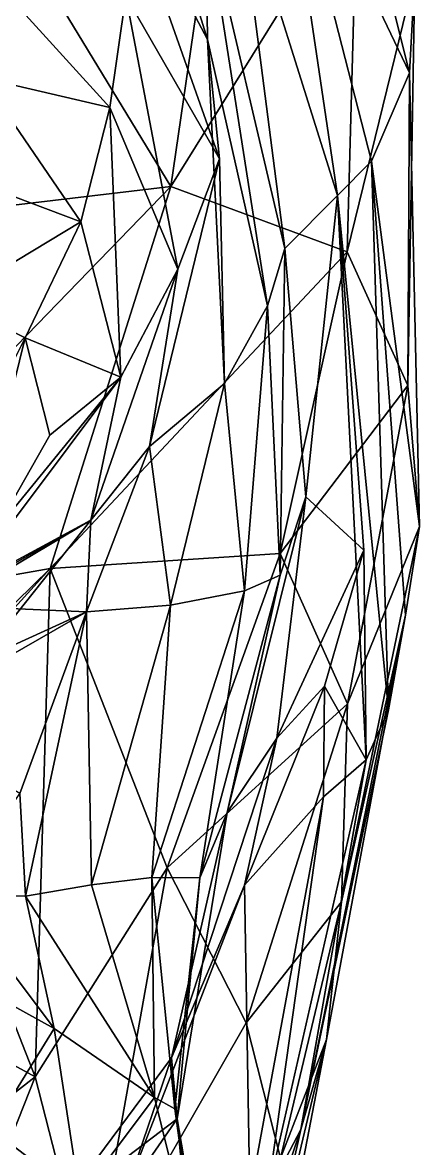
# Model space of a CAD drawing. Header units: metres. Extents: x -8 to 93, y -165 to 99.
# Drawn here: x 72.2 to 93.2, y -49.3 to 10.2 of the extents above; entities that cross this region are included whole.
import ezdxf

# ---------------------------------------------------------------- set-up
doc = ezdxf.new("R2010")
doc.units = ezdxf.units.M

msp = doc.modelspace()

# ---------------------------------------------------------------- linework, layer by layer
at = {"layer": 'skull_half'}
for points in [[(77.161, 18.402, 260.209), (75.537, 29.979, 266.946), (81.96, 9.283, 267.469)], [(75.537, 29.979, 266.946), (81.887, 16.046, 274.403), (81.96, 9.283, 267.469)], [(85.736, 21.969, 297.369), (87.551, 27.796, 312.143), (92.637, 7.528, 320.971)], [(87.551, 27.796, 312.143), (92.925, 12.684, 338.98), (92.637, 7.528, 320.971)], [(83.502, 18.034, 283.679), (85.736, 21.969, 297.369), (88.836, 1.039, 293.616)], [(85.736, 21.969, 297.369), (92.637, 7.528, 320.971), (90.633, 2.858, 307.535)], [(88.836, 1.039, 293.616), (85.736, 21.969, 297.369), (90.633, 2.858, 307.535)], [(82.522, 18.705, 369.746), (70.208, 17.63, 382.79), (80.03, 1.524, 377.864)], [(89.88, 17.372, 355.267), (82.522, 18.705, 369.746), (80.03, 1.524, 377.864)], [(77.644, 11.588, 255.656), (77.161, 18.402, 260.209), (82.604, 2.973, 261.916)], [(77.161, 18.402, 260.209), (81.96, 9.283, 267.469), (82.604, 2.973, 261.916)], [(81.887, 16.046, 274.403), (83.502, 18.034, 283.679), (86.049, -1.755, 283.413)], [(86.049, -1.755, 283.413), (83.502, 18.034, 283.679), (88.836, 1.039, 293.616)], [(70.208, 17.63, 382.79), (65.169, -0.236, 390.231), (80.03, 1.524, 377.864)], [(89.88, 17.372, 355.267), (80.03, 1.524, 377.864), (89.348, -1.928, 362.787)], [(92.925, 12.684, 338.98), (89.88, 17.372, 355.267), (89.348, -1.928, 362.787)], [(81.96, 9.283, 267.469), (81.887, 16.046, 274.403), (85.13, -4.795, 276.809)], [(81.887, 16.046, 274.403), (86.049, -1.755, 283.413), (85.13, -4.795, 276.809)], [(69.341, 13.9, 253.668), (76.8, 5.685, 251.127), (70.061, 7.259, 249.708)], [(69.341, 13.9, 253.668), (77.644, 11.588, 255.656), (76.8, 5.685, 251.127)], [(92.925, 12.684, 338.98), (89.348, -1.928, 362.787), (92.556, -8.989, 348.672)], [(92.637, 7.528, 320.971), (92.925, 12.684, 338.98), (92.556, -8.989, 348.672)], [(76.8, 5.685, 251.127), (77.644, 11.588, 255.656), (80.393, -2.854, 257.66)], [(77.644, 11.588, 255.656), (82.604, 2.973, 261.916), (80.393, -2.854, 257.66)], [(82.604, 2.973, 261.916), (81.96, 9.283, 267.469), (82.871, -8.883, 272.457)], [(81.96, 9.283, 267.469), (85.13, -4.795, 276.809), (82.871, -8.883, 272.457)], [(70.061, 7.259, 249.708), (75.267, -0.351, 246.82), (69.937, 1.659, 246.357)], [(70.061, 7.259, 249.708), (76.8, 5.685, 251.127), (75.267, -0.351, 246.82)], [(90.633, 2.858, 307.535), (92.637, 7.528, 320.971), (93.169, -16.457, 332.209)], [(92.637, 7.528, 320.971), (92.556, -8.989, 348.672), (93.169, -16.457, 332.209)], [(75.267, -0.351, 246.82), (76.8, 5.685, 251.127), (77.384, -8.557, 253.431)], [(76.8, 5.685, 251.127), (80.393, -2.854, 257.66), (77.384, -8.557, 253.431)], [(80.393, -2.854, 257.66), (82.604, 2.973, 261.916), (78.895, -12.225, 268.893)], [(82.604, 2.973, 261.916), (82.871, -8.883, 272.457), (78.895, -12.225, 268.893)], [(88.836, 1.039, 293.616), (90.633, 2.858, 307.535), (91.538, -26.136, 312.519)], [(90.633, 2.858, 307.535), (93.169, -16.457, 332.209), (92.427, -21.132, 321.169)], [(90.633, 2.858, 307.535), (92.427, -21.132, 321.169), (91.538, -26.136, 312.519)], [(80.03, 1.524, 377.864), (65.169, -0.236, 390.231), (57.752, -21.461, 396.589)], [(80.03, 1.524, 377.864), (57.752, -21.461, 396.589), (73.651, -18.675, 384.017)], [(69.937, 1.659, 246.357), (75.267, -0.351, 246.82), (68.396, -4.494, 242.729)], [(89.348, -1.928, 362.787), (80.03, 1.524, 377.864), (73.651, -18.675, 384.017)], [(86.049, -1.755, 283.413), (88.836, 1.039, 293.616), (87.158, -14.889, 285.798)], [(87.158, -14.889, 285.798), (88.836, 1.039, 293.616), (90.221, -17.706, 298.726)], [(88.836, 1.039, 293.616), (91.538, -26.136, 312.519), (90.348, -28.781, 305.874)], [(88.836, 1.039, 293.616), (90.348, -28.781, 305.874), (90.221, -17.706, 298.726)], [(75.267, -0.351, 246.82), (72.334, -6.47, 241.283), (68.396, -4.494, 242.729)], [(72.334, -6.47, 241.283), (75.267, -0.351, 246.82), (77.384, -8.557, 253.431)], [(85.13, -4.795, 276.809), (86.049, -1.755, 283.413), (85.813, -19.028, 282.92)], [(85.813, -19.028, 282.92), (86.049, -1.755, 283.413), (87.158, -14.889, 285.798)], [(89.348, -1.928, 362.787), (73.651, -18.675, 384.017), (85.814, -17.878, 368.832)], [(92.556, -8.989, 348.672), (89.348, -1.928, 362.787), (85.814, -17.878, 368.832)], [(77.384, -8.557, 253.431), (80.393, -2.854, 257.66), (75.805, -16.119, 265.472)], [(80.393, -2.854, 257.66), (78.895, -12.225, 268.893), (75.805, -16.119, 265.472)], [(68.396, -4.494, 242.729), (72.334, -6.47, 241.283), (68.237, -14.608, 241.879)], [(82.871, -8.883, 272.457), (85.13, -4.795, 276.809), (83.928, -19.841, 279.4)], [(85.13, -4.795, 276.809), (85.813, -19.028, 282.92), (83.928, -19.841, 279.4)], [(72.334, -6.47, 241.283), (69.066, -19.641, 247.675), (68.237, -14.608, 241.879)], [(72.334, -6.47, 241.283), (73.631, -11.627, 248.007), (69.066, -19.641, 247.675)], [(72.334, -6.47, 241.283), (77.384, -8.557, 253.431), (73.631, -11.627, 248.007)], [(69.066, -19.641, 247.675), (77.384, -8.557, 253.431), (66.901, -21.399, 255.976)], [(77.384, -8.557, 253.431), (75.805, -16.119, 265.472), (66.901, -21.399, 255.976)], [(69.066, -19.641, 247.675), (73.631, -11.627, 248.007), (77.384, -8.557, 253.431)], [(78.895, -12.225, 268.893), (82.871, -8.883, 272.457), (80.019, -20.612, 276.767)], [(82.871, -8.883, 272.457), (83.928, -19.841, 279.4), (80.019, -20.612, 276.767)], [(92.556, -8.989, 348.672), (85.814, -17.878, 368.832), (89.362, -25.812, 357.539)], [(93.169, -16.457, 332.209), (92.556, -8.989, 348.672), (89.362, -25.812, 357.539)], [(75.805, -16.119, 265.472), (78.895, -12.225, 268.893), (75.573, -20.959, 276.625)], [(78.895, -12.225, 268.893), (80.019, -20.612, 276.767), (75.573, -20.959, 276.625)], [(85.813, -19.028, 282.92), (87.158, -14.889, 285.798), (83.007, -31.566, 285.323)], [(83.007, -31.566, 285.323), (87.158, -14.889, 285.798), (85.629, -27.633, 289.658)], [(87.158, -14.889, 285.798), (90.221, -17.706, 298.726), (85.629, -27.633, 289.658)], [(75.805, -16.119, 265.472), (67.494, -20.598, 272.505), (63.569, -23.022, 270.62)], [(75.805, -16.119, 265.472), (63.569, -23.022, 270.62), (68.465, -25.331, 261.469)], [(66.901, -21.399, 255.976), (75.805, -16.119, 265.472), (68.465, -25.331, 261.469)], [(75.805, -16.119, 265.472), (75.573, -20.959, 276.625), (67.494, -20.598, 272.505)], [(92.427, -21.132, 321.169), (93.169, -16.457, 332.209), (89.04, -36.281, 342.261)], [(93.169, -16.457, 332.209), (89.362, -25.812, 357.539), (89.04, -36.281, 342.261)], [(85.629, -27.633, 289.658), (90.221, -17.706, 298.726), (88.153, -24.893, 294.823)], [(88.153, -24.893, 294.823), (90.221, -17.706, 298.726), (90.348, -28.781, 305.874)], [(85.814, -17.878, 368.832), (73.651, -18.675, 384.017), (79.837, -34.488, 376.057)], [(89.362, -25.812, 357.539), (85.814, -17.878, 368.832), (79.837, -34.488, 376.057)], [(73.651, -18.675, 384.017), (57.752, -21.461, 396.589), (57.09, -36.911, 397.694)], [(73.651, -18.675, 384.017), (57.09, -36.911, 397.694), (65.46, -26.681, 391.188)], [(73.651, -18.675, 384.017), (65.46, -26.681, 391.188), (72.867, -45.523, 383.578)], [(79.837, -34.488, 376.057), (73.651, -18.675, 384.017), (72.867, -45.523, 383.578)], [(83.928, -19.841, 279.4), (85.813, -19.028, 282.92), (81.554, -35.011, 282.235)], [(81.554, -35.011, 282.235), (85.813, -19.028, 282.92), (83.007, -31.566, 285.323)], [(83.928, -19.841, 279.4), (79.029, -34.998, 279.367), (80.019, -20.612, 276.767)], [(79.029, -34.998, 279.367), (83.928, -19.841, 279.4), (81.554, -35.011, 282.235)], [(67.494, -20.598, 272.505), (75.573, -20.959, 276.625), (70.272, -23.37, 275.366)], [(80.019, -20.612, 276.767), (75.835, -35.38, 278.076), (75.573, -20.959, 276.625)], [(80.019, -20.612, 276.767), (79.029, -34.998, 279.367), (75.835, -35.38, 278.076)], [(75.573, -20.959, 276.625), (72.047, -30.556, 277.346), (65.619, -26.666, 277.505)], [(75.573, -20.959, 276.625), (65.619, -26.666, 277.505), (70.272, -23.37, 275.366)], [(75.573, -20.959, 276.625), (72.349, -35.984, 277.121), (72.047, -30.556, 277.346)], [(75.573, -20.959, 276.625), (75.835, -35.38, 278.076), (72.349, -35.984, 277.121)], [(91.538, -26.136, 312.519), (92.427, -21.132, 321.169), (86.9, -48.32, 322.502)], [(92.427, -21.132, 321.169), (88.249, -43.556, 331.687), (86.9, -48.32, 322.502)], [(92.427, -21.132, 321.169), (89.04, -36.281, 342.261), (88.249, -43.556, 331.687)], [(85.629, -27.633, 289.658), (88.153, -24.893, 294.823), (83.916, -35.398, 291.092)], [(83.916, -35.398, 291.092), (88.153, -24.893, 294.823), (88.09, -30.731, 298.878)], [(88.153, -24.893, 294.823), (90.348, -28.781, 305.874), (88.09, -30.731, 298.878)], [(89.362, -25.812, 357.539), (79.837, -34.488, 376.057), (84.015, -42.674, 367.172)], [(89.04, -36.281, 342.261), (89.362, -25.812, 357.539), (84.015, -42.674, 367.172)], [(90.348, -28.781, 305.874), (91.538, -26.136, 312.519), (86.9, -48.32, 322.502)], [(65.46, -26.681, 391.188), (57.09, -36.911, 397.694), (72.867, -45.523, 383.578)], [(80.072, -44.532, 284.224), (83.007, -31.566, 285.323), (85.629, -27.633, 289.658)], [(80.072, -44.532, 284.224), (85.629, -27.633, 289.658), (83.916, -35.398, 291.092)], [(90.348, -28.781, 305.874), (86.9, -48.32, 322.502), (85.149, -51.646, 313.853)], [(88.09, -30.731, 298.878), (90.348, -28.781, 305.874), (85.149, -51.646, 313.853)], [(68.529, -35.879, 272.766), (72.047, -30.556, 277.346), (72.349, -35.984, 277.121)], [(83.916, -35.398, 291.092), (88.09, -30.731, 298.878), (84.197, -51.819, 304.95)], [(88.09, -30.731, 298.878), (85.149, -51.646, 313.853), (84.197, -51.819, 304.95)], [(80.37, -47.747, 280.522), (83.007, -31.566, 285.323), (80.072, -44.532, 284.224)], [(80.37, -47.747, 280.522), (81.554, -35.011, 282.235), (83.007, -31.566, 285.323)], [(79.837, -34.488, 376.057), (72.867, -45.523, 383.578), (75.802, -57.017, 377.726)], [(84.015, -42.674, 367.172), (79.837, -34.488, 376.057), (75.802, -57.017, 377.726)], [(79.029, -34.998, 279.367), (79.17, -46.629, 277.088), (75.835, -35.38, 278.076)], [(80.244, -47.23, 279.162), (79.029, -34.998, 279.367), (81.554, -35.011, 282.235)], [(79.17, -46.629, 277.088), (79.029, -34.998, 279.367), (80.244, -47.23, 279.162)], [(80.244, -47.23, 279.162), (81.554, -35.011, 282.235), (80.37, -47.747, 280.522)], [(75.835, -35.38, 278.076), (79.17, -46.629, 277.088), (72.349, -35.984, 277.121)], [(80.072, -44.532, 284.224), (83.916, -35.398, 291.092), (77.565, -51.853, 291.692)], [(83.916, -35.398, 291.092), (84.197, -51.819, 304.95), (77.565, -51.853, 291.692)], [(68.529, -35.879, 272.766), (72.349, -35.984, 277.121), (73.864, -42.981, 275.667)], [(68.529, -35.879, 272.766), (73.864, -42.981, 275.667), (69.035, -40.322, 272.119)], [(72.349, -35.984, 277.121), (79.17, -46.629, 277.088), (73.864, -42.981, 275.667)], [(89.04, -36.281, 342.261), (84.015, -42.674, 367.172), (85.818, -49.822, 352.669)], [(88.249, -43.556, 331.687), (89.04, -36.281, 342.261), (85.818, -49.822, 352.669)], [(57.09, -36.911, 397.694), (61.877, -54.079, 392.489), (72.867, -45.523, 383.578)], [(69.035, -40.322, 272.119), (73.864, -42.981, 275.667), (70.549, -48.32, 277.944)], [(85.818, -49.822, 352.669), (84.015, -42.674, 367.172), (75.802, -57.017, 377.726)], [(73.864, -42.981, 275.667), (75.227, -51.87, 275.052), (70.549, -48.32, 277.944)], [(73.864, -42.981, 275.667), (79.17, -46.629, 277.088), (75.227, -51.87, 275.052)], [(88.249, -43.556, 331.687), (85.932, -55.624, 342.923), (83.34, -64.256, 334.424)], [(86.9, -48.32, 322.502), (88.249, -43.556, 331.687), (83.34, -64.256, 334.424)], [(88.249, -43.556, 331.687), (85.818, -49.822, 352.669), (85.932, -55.624, 342.923)], [(80.37, -47.747, 280.522), (80.072, -44.532, 284.224), (74.199, -52.441, 282.753)], [(74.199, -52.441, 282.753), (80.072, -44.532, 284.224), (77.565, -51.853, 291.692)], [(72.867, -45.523, 383.578), (61.877, -54.079, 392.489), (64.284, -67.174, 387.139)], [(75.802, -57.017, 377.726), (72.867, -45.523, 383.578), (64.284, -67.174, 387.139)], [(79.17, -46.629, 277.088), (81.426, -55.747, 274.879), (75.227, -51.87, 275.052)], [(81.426, -55.747, 274.879), (79.17, -46.629, 277.088), (80.244, -47.23, 279.162)], [(81.832, -56.287, 276.469), (80.244, -47.23, 279.162), (80.37, -47.747, 280.522)], [(81.426, -55.747, 274.879), (80.244, -47.23, 279.162), (81.832, -56.287, 276.469)], [(80.37, -47.747, 280.522), (74.199, -52.441, 282.753), (75.343, -55.004, 276.726)], [(80.37, -47.747, 280.522), (75.343, -55.004, 276.726), (81.225, -57.004, 276.943)], [(81.832, -56.287, 276.469), (80.37, -47.747, 280.522), (81.225, -57.004, 276.943)], [(70.549, -48.32, 277.944), (75.227, -51.87, 275.052), (70.335, -55.874, 274.01)], [(80.576, -66.935, 319.955), (86.9, -48.32, 322.502), (83.34, -64.256, 334.424)], [(85.149, -51.646, 313.853), (86.9, -48.32, 322.502), (80.576, -66.935, 319.955)]]:
    msp.add_3dface(points, dxfattribs=at)

doc.saveas('drawing.dxf')
